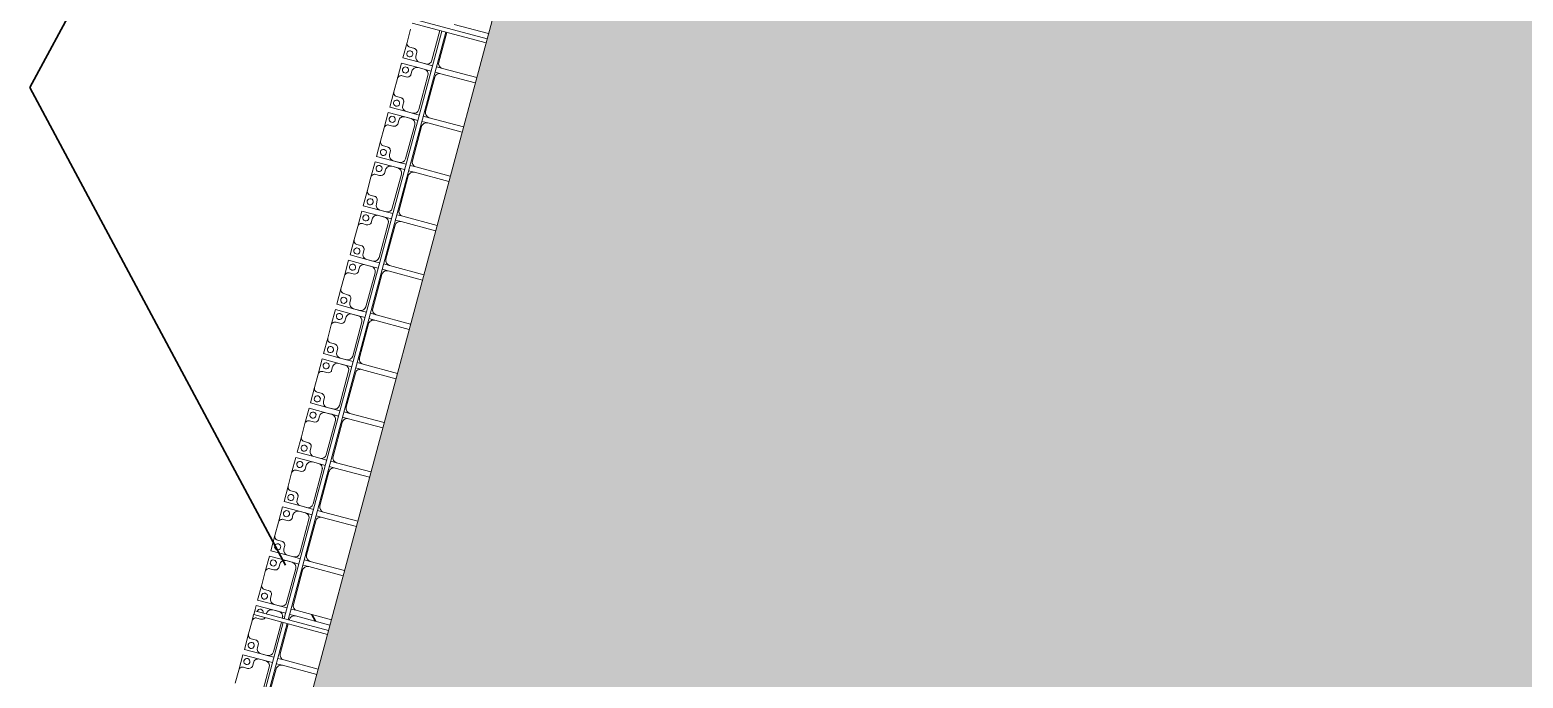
# Model space of a CAD drawing. Header units: millimetres. Extents: x -861324 to 439029, y -308065 to 694685.
# Drawn here: x -185851 to -171227, y 245688 to 252039 of the extents above; entities that cross this region are included whole.
import ezdxf

# ---------------------------------------------------------------- set-up
doc = ezdxf.new("R2010")
doc.units = ezdxf.units.MM
for name, color, linetype, lineweight in [('A-DETL-GENF', 92, 'Continuous', 9), ('A-DETL-THIN', 151, 'Continuous', 9), ('A-GENM', 13, 'Continuous', 9), ('C-TOPO-MAJR', 7, 'Continuous', 35), ('S-BEAM', 12, 'Continuous', 9)]:
    doc.layers.add(name, color=color, linetype=linetype, lineweight=lineweight)

# ---------------------------------------------------------------- blocks, each defined once
blk = doc.blocks.new('Dai phaodi lai - DẢI PHAO ĐI LẠI-17681-BỐ TRÍ BÈ PIN HỒ BẢN MÒNG')
at = {"layer": 'A-GENM', "color": 7}
for p, q in [((38277, 0), (38277, -348)), ((38723, -348), (38723, 0)), ((38777, 0), (38777, -348)), ((39223, -348), (39223, 0)), ((39277, 0), (39277, -348)), ((39723, -348), (39723, 0)), ((39777, 0), (39777, -348)), ((40223, -348), (40223, 0)), ((40277, 0), (40277, -348)), ((40723, -348), (40723, 0)), ((40777, 0), (40777, -348)), ((41223, -348), (41223, 0)), ((41277, 0), (41277, -348)), ((41723, -348), (41723, 0)), ((41777, 0), (41777, -348)), ((42223, -348), (42223, 0)), ((42277, 0), (42277, -348)), ((42723, -348), (42723, 0)), ((42777, 0), (42777, -348)), ((43223, -348), (43223, 0)), ((43277, 0), (43277, -348)), ((43723, -348), (43723, 0)), ((43777, 0), (43777, -348)), ((44223, -348), (44223, 0)), ((44277, 0), (44277, -348)), ((44723, -348), (44723, 0)), ((44777, 0), (44777, -348)), ((38371, -398), (38673, -398)), ((38827, -398), (39173, -398)), ((39327, -398), (39673, -398)), ((39827, -398), (40173, -398)), ((40327, -398), (40673, -398)), ((40827, -398), (41173, -398)), ((41327, -398), (41673, -398)), ((41827, -398), (42173, -398)), ((42327, -398), (42673, -398)), ((42827, -398), (43173, -398)), ((43327, -398), (43673, -398)), ((43827, -398), (44173, -398)), ((44371, -398), (44673, -398)), ((44827, -398), (45173, -398)), ((38673, -467), (38371, -467)), ((38723, -579), (38723, -517)), ((38777, -517), (38777, -579)), ((39173, -467), (38827, -467)), ((39223, -579), (39223, -517)), ((39277, -517), (39277, -579)), ((39673, -467), (39327, -467)), ((39723, -579), (39723, -517)), ((39777, -517), (39777, -579)), ((40173, -467), (39827, -467)), ((40223, -579), (40223, -517)), ((40277, -517), (40277, -579)), ((40673, -467), (40327, -467)), ((40723, -579), (40723, -517)), ((40777, -517), (40777, -579)), ((41173, -467), (40827, -467)), ((41223, -579), (41223, -517)), ((41277, -517), (41277, -579)), ((41673, -467), (41327, -467)), ((41723, -579), (41723, -517)), ((41777, -517), (41777, -579)), ((42173, -467), (41827, -467)), ((42223, -579), (42223, -517)), ((42277, -517), (42277, -579)), ((42673, -467), (42327, -467)), ((42723, -579), (42723, -517)), ((42777, -517), (42777, -579)), ((43173, -467), (42827, -467)), ((43223, -579), (43223, -517)), ((43277, -517), (43277, -579)), ((43673, -467), (43327, -467)), ((43723, -579), (43723, -517)), ((43777, -517), (43777, -579)), ((44173, -467), (43827, -467)), ((44223, -579), (44223, -517)), ((44277, -517), (44277, -579)), ((44673, -467), (44371, -467)), ((44723, -579), (44723, -517)), ((44777, -517), (44777, -579)), ((45173, -467), (44827, -467)), ((38605, -710), (38605, -671)), ((38636, -629), (38673, -629)), ((38827, -629), (38864, -629)), ((38895, -671), (38895, -710)), ((39105, -710), (39105, -671)), ((39136, -629), (39173, -629)), ((39327, -629), (39364, -629)), ((39395, -671), (39395, -710)), ((39605, -710), (39605, -671)), ((39636, -629), (39673, -629)), ((39827, -629), (39864, -629)), ((39895, -671), (39895, -710)), ((40105, -710), (40105, -671)), ((40136, -629), (40173, -629)), ((40327, -629), (40364, -629)), ((40395, -671), (40395, -710)), ((40605, -710), (40605, -671)), ((40636, -629), (40673, -629)), ((40827, -629), (40864, -629)), ((40895, -671), (40895, -710)), ((41105, -710), (41105, -671)), ((41136, -629), (41173, -629)), ((41327, -629), (41364, -629)), ((41395, -671), (41395, -710)), ((41605, -710), (41605, -671)), ((41636, -629), (41673, -629)), ((41827, -629), (41864, -629)), ((41895, -671), (41895, -710)), ((42105, -710), (42105, -671)), ((42136, -629), (42173, -629)), ((42327, -629), (42364, -629)), ((42395, -671), (42395, -710)), ((42605, -710), (42605, -671)), ((42636, -629), (42673, -629)), ((42827, -629), (42864, -629)), ((42895, -671), (42895, -710)), ((43105, -710), (43105, -671)), ((43136, -629), (43173, -629)), ((43327, -629), (43364, -629)), ((43395, -671), (43395, -710)), ((43605, -710), (43605, -671)), ((43636, -629), (43673, -629)), ((43827, -629), (43864, -629)), ((43895, -671), (43895, -710)), ((44105, -710), (44105, -671)), ((44136, -629), (44173, -629)), ((44395, -671), (44395, -710)), ((44605, -710), (44605, -671)), ((44636, -629), (44673, -629)), ((44827, -629), (44864, -629)), ((44895, -671), (44895, -710)), ((38433, -748), (38567, -748)), ((38933, -748), (39067, -748)), ((39433, -748), (39567, -748)), ((39933, -748), (40067, -748)), ((40433, -748), (40567, -748)), ((40933, -748), (41067, -748)), ((41433, -748), (41567, -748)), ((41933, -748), (42067, -748)), ((42433, -748), (42567, -748)), ((42933, -748), (43067, -748)), ((43433, -748), (43567, -748)), ((43933, -748), (44067, -748)), ((44433, -748), (44567, -748)), ((44933, -748), (45067, -748))]:
    blk.add_line(p, q, dxfattribs=at)
at = {"layer": 'A-GENM', "color": 9}
for p, q in [((38723, -348), (38723, -408)), ((38723, -348), (38723, -408)), ((38777, -408), (38777, -348)), ((38777, -408), (38777, -348)), ((39223, -348), (39223, -408)), ((39223, -348), (39223, -408)), ((39277, -408), (39277, -348)), ((39277, -408), (39277, -348)), ((39723, -348), (39723, -408)), ((39723, -348), (39723, -408)), ((39777, -408), (39777, -348)), ((39777, -408), (39777, -348)), ((40223, -348), (40223, -408)), ((40223, -348), (40223, -408)), ((40277, -408), (40277, -348)), ((40277, -408), (40277, -348)), ((40723, -348), (40723, -408)), ((40723, -348), (40723, -408)), ((40777, -408), (40777, -348)), ((40777, -408), (40777, -348)), ((41223, -348), (41223, -408)), ((41223, -348), (41223, -408)), ((41277, -408), (41277, -348)), ((41277, -408), (41277, -348)), ((41723, -348), (41723, -408)), ((41723, -348), (41723, -408)), ((41777, -408), (41777, -348)), ((41777, -408), (41777, -348)), ((42223, -348), (42223, -408)), ((42223, -348), (42223, -408)), ((42277, -408), (42277, -348)), ((42277, -408), (42277, -348)), ((42723, -348), (42723, -408)), ((42723, -348), (42723, -408)), ((42777, -408), (42777, -348)), ((42777, -408), (42777, -348)), ((43223, -348), (43223, -408)), ((43223, -348), (43223, -408)), ((43277, -408), (43277, -348)), ((43277, -408), (43277, -348)), ((43723, -348), (43723, -408)), ((43723, -348), (43723, -408)), ((43777, -408), (43777, -348)), ((43777, -408), (43777, -348)), ((44223, -348), (44223, -408)), ((44223, -348), (44223, -408)), ((44277, -408), (44277, -348)), ((44277, -408), (44277, -348)), ((44723, -348), (44723, -408)), ((44723, -348), (44723, -408)), ((44777, -408), (44777, -348)), ((44777, -408), (44777, -348)), ((38723, -448), (38723, -579)), ((38723, -448), (38723, -517)), ((38723, -579), (38723, -748)), ((38723, -748), (38723, -579)), ((38777, -579), (38777, -448)), ((38777, -517), (38777, -448)), ((38777, -748), (38777, -579)), ((38777, -579), (38777, -748)), ((39223, -448), (39223, -579)), ((39223, -448), (39223, -517)), ((39223, -579), (39223, -748)), ((39223, -748), (39223, -579)), ((39277, -579), (39277, -448)), ((39277, -517), (39277, -448)), ((39277, -748), (39277, -579)), ((39277, -579), (39277, -748)), ((39723, -448), (39723, -579)), ((39723, -448), (39723, -517)), ((39723, -579), (39723, -748)), ((39723, -748), (39723, -579)), ((39777, -579), (39777, -448)), ((39777, -517), (39777, -448)), ((39777, -748), (39777, -579)), ((39777, -579), (39777, -748)), ((40223, -448), (40223, -579)), ((40223, -448), (40223, -517)), ((40223, -579), (40223, -748)), ((40223, -748), (40223, -579)), ((40277, -579), (40277, -448)), ((40277, -517), (40277, -448)), ((40277, -748), (40277, -579)), ((40277, -579), (40277, -748)), ((40723, -448), (40723, -579)), ((40723, -448), (40723, -517)), ((40723, -579), (40723, -748)), ((40723, -748), (40723, -579)), ((40777, -579), (40777, -448)), ((40777, -517), (40777, -448)), ((40777, -748), (40777, -579)), ((40777, -579), (40777, -748)), ((41223, -448), (41223, -579)), ((41223, -448), (41223, -517)), ((41223, -579), (41223, -748)), ((41223, -748), (41223, -579)), ((41277, -579), (41277, -448)), ((41277, -517), (41277, -448)), ((41277, -748), (41277, -579)), ((41277, -579), (41277, -748)), ((41723, -448), (41723, -579)), ((41723, -448), (41723, -517)), ((41723, -579), (41723, -748)), ((41723, -748), (41723, -579)), ((41777, -579), (41777, -448)), ((41777, -517), (41777, -448)), ((41777, -748), (41777, -579)), ((41777, -579), (41777, -748)), ((42223, -448), (42223, -579)), ((42223, -448), (42223, -517)), ((42223, -579), (42223, -748)), ((42223, -748), (42223, -579)), ((42277, -579), (42277, -448)), ((42277, -517), (42277, -448)), ((42277, -748), (42277, -579)), ((42277, -579), (42277, -748)), ((42723, -448), (42723, -579)), ((42723, -448), (42723, -517)), ((42723, -579), (42723, -748)), ((42723, -748), (42723, -579)), ((42777, -579), (42777, -448)), ((42777, -517), (42777, -448)), ((42777, -748), (42777, -579)), ((42777, -579), (42777, -748)), ((43223, -448), (43223, -579)), ((43223, -448), (43223, -517)), ((43223, -579), (43223, -748)), ((43223, -748), (43223, -579)), ((43277, -579), (43277, -448)), ((43277, -517), (43277, -448)), ((43277, -748), (43277, -579)), ((43277, -579), (43277, -748)), ((43723, -457), (43723, -579)), ((43723, -457), (43723, -517)), ((43723, -579), (43723, -748)), ((43723, -748), (43723, -579)), ((43777, -579), (43777, -448)), ((43777, -517), (43777, -448)), ((43777, -748), (43777, -579)), ((43777, -579), (43777, -748)), ((44223, -448), (44223, -579)), ((44223, -448), (44223, -517)), ((44223, -579), (44223, -748)), ((44223, -748), (44223, -579)), ((44277, -579), (44277, -448)), ((44277, -517), (44277, -448)), ((44277, -748), (44277, -579)), ((44277, -579), (44277, -748)), ((44723, -448), (44723, -579)), ((44723, -448), (44723, -517)), ((44723, -579), (44723, -748)), ((44723, -748), (44723, -579)), ((44777, -579), (44777, -448)), ((44777, -517), (44777, -448)), ((44777, -748), (44777, -579)), ((44777, -579), (44777, -748)), ((38673, -629), (38636, -629)), ((38636, -629), (38673, -629)), ((38673, -629), (38636, -629)), ((38864, -629), (38827, -629)), ((38827, -629), (38864, -629)), ((38864, -629), (38827, -629)), ((38895, -710), (38895, -671)), ((38895, -671), (38895, -710)), ((38895, -710), (38895, -671)), ((39173, -629), (39136, -629)), ((39136, -629), (39173, -629)), ((39173, -629), (39136, -629)), ((39364, -629), (39327, -629)), ((39327, -629), (39364, -629)), ((39364, -629), (39327, -629)), ((39395, -710), (39395, -671)), ((39395, -671), (39395, -710)), ((39395, -710), (39395, -671)), ((39673, -629), (39636, -629)), ((39636, -629), (39673, -629)), ((39673, -629), (39636, -629)), ((39864, -629), (39827, -629)), ((39827, -629), (39864, -629)), ((39864, -629), (39827, -629)), ((39895, -710), (39895, -671)), ((39895, -671), (39895, -710)), ((39895, -710), (39895, -671)), ((40173, -629), (40136, -629)), ((40136, -629), (40173, -629)), ((40173, -629), (40136, -629)), ((40364, -629), (40327, -629)), ((40327, -629), (40364, -629)), ((40364, -629), (40327, -629)), ((40395, -710), (40395, -671)), ((40395, -671), (40395, -710)), ((40395, -710), (40395, -671)), ((40673, -629), (40636, -629)), ((40636, -629), (40673, -629)), ((40673, -629), (40636, -629)), ((40864, -629), (40827, -629)), ((40827, -629), (40864, -629)), ((40864, -629), (40827, -629)), ((40895, -710), (40895, -671)), ((40895, -671), (40895, -710)), ((40895, -710), (40895, -671)), ((41173, -629), (41136, -629)), ((41136, -629), (41173, -629)), ((41173, -629), (41136, -629)), ((41364, -629), (41327, -629)), ((41327, -629), (41364, -629)), ((41364, -629), (41327, -629)), ((41395, -710), (41395, -671)), ((41395, -671), (41395, -710)), ((41395, -710), (41395, -671)), ((41673, -629), (41636, -629)), ((41636, -629), (41673, -629)), ((41673, -629), (41636, -629)), ((41864, -629), (41827, -629)), ((41827, -629), (41864, -629)), ((41864, -629), (41827, -629)), ((41895, -710), (41895, -671)), ((41895, -671), (41895, -710)), ((41895, -710), (41895, -671)), ((42173, -629), (42136, -629)), ((42136, -629), (42173, -629)), ((42173, -629), (42136, -629)), ((42364, -629), (42327, -629)), ((42327, -629), (42364, -629)), ((42364, -629), (42327, -629)), ((42395, -710), (42395, -671)), ((42395, -671), (42395, -710)), ((42395, -710), (42395, -671)), ((42673, -629), (42636, -629)), ((42636, -629), (42673, -629)), ((42673, -629), (42636, -629)), ((42864, -629), (42827, -629)), ((42827, -629), (42864, -629)), ((42864, -629), (42827, -629)), ((42895, -710), (42895, -671)), ((42895, -671), (42895, -710)), ((42895, -710), (42895, -671)), ((43173, -629), (43136, -629)), ((43136, -629), (43173, -629)), ((43173, -629), (43136, -629)), ((43364, -629), (43327, -629)), ((43327, -629), (43364, -629)), ((43364, -629), (43327, -629)), ((43395, -710), (43395, -671)), ((43395, -671), (43395, -710)), ((43395, -710), (43395, -671)), ((43673, -629), (43636, -629)), ((43636, -629), (43673, -629)), ((43673, -629), (43636, -629)), ((43864, -629), (43827, -629)), ((43827, -629), (43864, -629)), ((43864, -629), (43827, -629)), ((43895, -710), (43895, -671)), ((43895, -671), (43895, -710)), ((43895, -710), (43895, -671)), ((44173, -629), (44136, -629)), ((44136, -629), (44173, -629)), ((44173, -629), (44136, -629)), ((44395, -710), (44395, -671)), ((44395, -671), (44395, -710)), ((44395, -710), (44395, -671)), ((44673, -629), (44636, -629)), ((44636, -629), (44673, -629)), ((44673, -629), (44636, -629)), ((44864, -629), (44827, -629)), ((44827, -629), (44864, -629)), ((44864, -629), (44827, -629)), ((44895, -710), (44895, -671)), ((44895, -671), (44895, -710)), ((44895, -710), (44895, -671)), ((38723, -748), (38567, -748)), ((38567, -748), (38723, -748)), ((38933, -748), (38777, -748)), ((38777, -748), (38933, -748)), ((39223, -748), (39067, -748)), ((39067, -748), (39223, -748)), ((39433, -748), (39277, -748)), ((39277, -748), (39433, -748)), ((39723, -748), (39567, -748)), ((39567, -748), (39723, -748)), ((39933, -748), (39777, -748)), ((39777, -748), (39933, -748)), ((40223, -748), (40067, -748)), ((40067, -748), (40223, -748)), ((40433, -748), (40277, -748)), ((40277, -748), (40433, -748)), ((40723, -748), (40567, -748)), ((40567, -748), (40723, -748)), ((40933, -748), (40777, -748)), ((40777, -748), (40933, -748)), ((41223, -748), (41067, -748)), ((41067, -748), (41223, -748)), ((41433, -748), (41277, -748)), ((41277, -748), (41433, -748)), ((41723, -748), (41567, -748)), ((41567, -748), (41723, -748)), ((41933, -748), (41777, -748)), ((41777, -748), (41933, -748)), ((42223, -748), (42067, -748)), ((42067, -748), (42223, -748)), ((42433, -748), (42277, -748)), ((42277, -748), (42433, -748)), ((42723, -748), (42567, -748)), ((42567, -748), (42723, -748)), ((42933, -748), (42777, -748)), ((42777, -748), (42933, -748)), ((43223, -748), (43067, -748)), ((43067, -748), (43223, -748)), ((43433, -748), (43277, -748)), ((43277, -748), (43433, -748)), ((43723, -748), (43567, -748)), ((43567, -748), (43723, -748)), ((43933, -748), (43777, -748)), ((43777, -748), (43933, -748)), ((44223, -748), (44067, -748)), ((44067, -748), (44223, -748)), ((44331, -748), (44277, -748)), ((44277, -748), (44331, -748)), ((44433, -748), (44371, -748)), ((44371, -748), (44433, -748)), ((44723, -748), (44567, -748)), ((44567, -748), (44723, -748)), ((44933, -748), (44777, -748)), ((44777, -748), (44933, -748))]:
    blk.add_line(p, q, dxfattribs=at)
at = {"layer": 'A-GENM', "color": 7}
for centre, radius, start, end in [((38673, -348), 50, 270, 360), ((38827, -348), 50, 180, 270), ((39173, -348), 50, 270, 360), ((39327, -348), 50, 180, 270), ((39673, -348), 50, 270, 360), ((39827, -348), 50, 180, 270), ((40173, -348), 50, 270, 360), ((40327, -348), 50, 180, 270), ((40673, -348), 50, 270, 360), ((40827, -348), 50, 180, 270), ((41173, -348), 50, 270, 360), ((41327, -348), 50, 180, 270), ((41673, -348), 50, 270, 360), ((41827, -348), 50, 180, 270), ((42173, -348), 50, 270, 360), ((42327, -348), 50, 180, 270), ((42673, -348), 50, 270, 360), ((42827, -348), 50, 180, 270), ((43173, -348), 50, 270, 360), ((43327, -348), 50, 180, 270), ((43673, -348), 50, 270, 360), ((43827, -348), 50, 180, 270), ((44173, -348), 50, 270, 360), ((44327, -348), 50, 180, 270), ((44673, -348), 50, 270, 360), ((44827, -348), 50, 180, 270), ((38673, -517), 50, 360, 90), ((38673, -579), 50, 270, 360), ((38827, -517), 50, 90, 180), ((38827, -579), 50, 180, 270), ((39173, -517), 50, 360, 90), ((39173, -579), 50, 270, 360), ((39327, -517), 50, 90, 180), ((39327, -579), 50, 180, 270), ((39673, -517), 50, 360, 90), ((39673, -579), 50, 270, 360), ((39827, -517), 50, 90, 180), ((39827, -579), 50, 180, 270), ((40173, -517), 50, 360, 90), ((40173, -579), 50, 270, 360), ((40327, -517), 50, 90, 180), ((40327, -579), 50, 180, 270), ((40673, -517), 50, 360, 90), ((40673, -579), 50, 270, 360), ((40827, -517), 50, 90, 180), ((40827, -579), 50, 180, 270), ((41173, -517), 50, 360, 90), ((41173, -579), 50, 270, 360), ((41327, -517), 50, 90, 180), ((41327, -579), 50, 180, 270), ((41673, -517), 50, 360, 90), ((41673, -579), 50, 270, 360), ((41827, -517), 50, 90, 180), ((41827, -579), 50, 180, 270), ((42173, -517), 50, 360, 90), ((42173, -579), 50, 270, 360), ((42327, -517), 50, 90, 180), ((42327, -579), 50, 180, 270), ((42673, -517), 50, 360, 90), ((42673, -579), 50, 270, 360), ((42827, -517), 50, 90, 180), ((42827, -579), 50, 180, 270), ((43173, -517), 50, 360, 90), ((43173, -579), 50, 270, 360), ((43327, -517), 50, 90, 180), ((43327, -579), 50, 180, 270), ((43673, -517), 50, 360, 90), ((43673, -579), 50, 270, 360), ((43827, -517), 50, 90, 180), ((43827, -579), 50, 180, 270), ((44173, -517), 50, 360, 90), ((44173, -579), 50, 270, 360), ((44327, -517), 50, 90, 180), ((44327, -579), 50, 180, 270), ((44673, -517), 50, 360, 90), ((44673, -579), 50, 270, 360), ((44827, -517), 50, 90, 180), ((44827, -579), 50, 180, 270), ((38567, -710), 38, 270, 360), ((38645, -668), 40, 103.1885, 183.5081), ((38855, -668), 40, 356.4919, 76.8115), ((38933, -710), 38, 180, 270), ((39067, -710), 38, 270, 360), ((39145, -668), 40, 103.1885, 183.5081), ((39355, -668), 40, 356.4919, 76.8115), ((39433, -710), 38, 180, 270), ((39567, -710), 38, 270, 360), ((39645, -668), 40, 103.1885, 183.5081), ((39855, -668), 40, 356.4919, 76.8115), ((39933, -710), 38, 180, 270), ((40067, -710), 38, 270, 360), ((40145, -668), 40, 103.1885, 183.5081), ((40355, -668), 40, 356.4919, 76.8115), ((40433, -710), 38, 180, 270), ((40567, -710), 38, 270, 360), ((40645, -668), 40, 103.1885, 183.5081), ((40855, -668), 40, 356.4919, 76.8115), ((40933, -710), 38, 180, 270), ((41067, -710), 38, 270, 360), ((41145, -668), 40, 103.1885, 183.5081), ((41355, -668), 40, 356.4919, 76.8115), ((41433, -710), 38, 180, 270), ((41567, -710), 38, 270, 360), ((41645, -668), 40, 103.1885, 183.5081), ((41855, -668), 40, 356.4919, 76.8115), ((41933, -710), 38, 180, 270), ((42067, -710), 38, 270, 360), ((42145, -668), 40, 103.1885, 183.5081), ((42355, -668), 40, 356.4919, 76.8115), ((42433, -710), 38, 180, 270), ((42567, -710), 38, 270, 360), ((42645, -668), 40, 103.1885, 183.5081), ((42855, -668), 40, 356.4919, 76.8115), ((42933, -710), 38, 180, 270), ((43067, -710), 38, 270, 360), ((43145, -668), 40, 103.1885, 183.5081), ((43355, -668), 40, 356.4919, 76.8115), ((43433, -710), 38, 180, 270), ((43567, -710), 38, 270, 360), ((43645, -668), 40, 103.1885, 183.5081), ((43855, -668), 40, 356.4919, 76.8115), ((43933, -710), 38, 180, 270), ((44067, -710), 38, 270, 360), ((44145, -668), 40, 103.1885, 183.5081), ((44355, -668), 40, 356.4919, 63.4249), ((44433, -710), 38, 180, 270), ((44567, -710), 38, 270, 360), ((44645, -668), 40, 103.1885, 183.5081), ((44855, -668), 40, 356.4919, 76.8115), ((44933, -710), 38, 180, 270)]:
    blk.add_arc(centre, radius, start, end, dxfattribs=at)
at = {"layer": 'A-GENM', "color": 9}
for centre, radius, start, end in [((38673, -348), 50, 270, 300), ((38827, -348), 50, 180, 210), ((39173, -348), 50, 270, 300), ((39327, -348), 50, 180, 210), ((39673, -348), 50, 270, 300), ((39827, -348), 50, 180, 210), ((40173, -348), 50, 270, 300), ((40327, -348), 50, 180, 210), ((40673, -348), 50, 270, 300), ((40827, -348), 50, 180, 210), ((41173, -348), 50, 270, 300), ((41327, -348), 50, 180, 210), ((41673, -348), 50, 270, 300), ((41827, -348), 50, 180, 210), ((42173, -348), 50, 270, 300), ((42327, -348), 50, 180, 210), ((42673, -348), 50, 270, 300), ((42827, -348), 50, 180, 210), ((43173, -348), 50, 270, 300), ((43327, -348), 50, 180, 210), ((43673, -348), 50, 270, 300), ((43827, -348), 50, 180, 210), ((44173, -348), 50, 270, 300), ((44327, -348), 50, 180, 210), ((44673, -348), 50, 270, 300), ((44827, -348), 50, 180, 210), ((38673, -579), 50, 270, 360), ((38673, -579), 50, 270, 360), ((38673, -579), 50, 270, 360), ((38673, -517), 50, 360, 30), ((38827, -579), 50, 180, 270), ((38827, -579), 50, 180, 270), ((38827, -579), 50, 180, 270), ((38827, -517), 50, 90, 120), ((39173, -579), 50, 270, 360), ((39173, -579), 50, 270, 360), ((39173, -579), 50, 270, 360), ((39173, -517), 50, 360, 30), ((39327, -579), 50, 180, 270), ((39327, -579), 50, 180, 270), ((39327, -579), 50, 180, 270), ((39327, -517), 50, 90, 120), ((39673, -579), 50, 270, 360), ((39673, -579), 50, 270, 360), ((39673, -579), 50, 270, 360), ((39673, -517), 50, 360, 30), ((39827, -579), 50, 180, 270), ((39827, -579), 50, 180, 270), ((39827, -579), 50, 180, 270), ((39827, -517), 50, 90, 120), ((40173, -579), 50, 270, 360), ((40173, -579), 50, 270, 360), ((40173, -579), 50, 270, 360), ((40173, -517), 50, 360, 30), ((40327, -579), 50, 180, 270), ((40327, -579), 50, 180, 270), ((40327, -579), 50, 180, 270), ((40327, -517), 50, 90, 120), ((40673, -579), 50, 270, 360), ((40673, -579), 50, 270, 360), ((40673, -579), 50, 270, 360), ((40673, -517), 50, 360, 30), ((40827, -579), 50, 180, 270), ((40827, -579), 50, 180, 270), ((40827, -579), 50, 180, 270), ((40827, -517), 50, 90, 120), ((41173, -579), 50, 270, 360), ((41173, -579), 50, 270, 360), ((41173, -579), 50, 270, 360), ((41173, -517), 50, 360, 30), ((41327, -579), 50, 180, 270), ((41327, -579), 50, 180, 270), ((41327, -579), 50, 180, 270), ((41327, -517), 50, 90, 120), ((41673, -579), 50, 270, 360), ((41673, -579), 50, 270, 360), ((41673, -579), 50, 270, 360), ((41673, -517), 50, 360, 30), ((41827, -579), 50, 180, 270), ((41827, -579), 50, 180, 270), ((41827, -579), 50, 180, 270), ((41827, -517), 50, 90, 120), ((42173, -579), 50, 270, 360), ((42173, -579), 50, 270, 360), ((42173, -579), 50, 270, 360), ((42173, -517), 50, 360, 30), ((42327, -579), 50, 180, 270), ((42327, -579), 50, 180, 270), ((42327, -579), 50, 180, 270), ((42327, -517), 50, 90, 120), ((42673, -579), 50, 270, 360), ((42673, -579), 50, 270, 360), ((42673, -579), 50, 270, 360), ((42673, -517), 50, 360, 30), ((42827, -579), 50, 180, 270), ((42827, -579), 50, 180, 270), ((42827, -579), 50, 180, 270), ((42827, -517), 50, 90, 120), ((43173, -579), 50, 270, 360), ((43173, -579), 50, 270, 360), ((43173, -579), 50, 270, 360), ((43173, -517), 50, 360, 30), ((43327, -579), 50, 180, 270), ((43327, -579), 50, 180, 270), ((43327, -579), 50, 180, 270), ((43327, -517), 50, 90, 120), ((43673, -579), 50, 270, 360), ((43673, -579), 50, 270, 360), ((43673, -579), 50, 270, 360), ((43673, -517), 50, 360, 30), ((43827, -579), 50, 180, 270), ((43827, -579), 50, 180, 270), ((43827, -579), 50, 180, 270), ((43827, -517), 50, 90, 120), ((44173, -579), 50, 270, 360), ((44173, -579), 50, 270, 360), ((44173, -579), 50, 270, 360), ((44173, -517), 50, 360, 30), ((44327, -579), 50, 180, 270), ((44327, -579), 50, 180, 270), ((44327, -579), 50, 180, 270), ((44327, -517), 50, 90, 120), ((44673, -579), 50, 270, 360), ((44673, -579), 50, 270, 360), ((44673, -579), 50, 270, 360), ((44673, -517), 50, 360, 30), ((44827, -579), 50, 180, 270), ((44827, -579), 50, 180, 270), ((44827, -579), 50, 180, 270), ((44827, -517), 50, 90, 120), ((38567, -710), 38, 315, 345), ((38567, -710), 38, 315, 345), ((38567, -710), 38, 315, 345), ((38645, -668), 40, 129.9617, 183.5081), ((38645, -668), 40, 129.9617, 183.5081), ((38645, -668), 40, 129.9617, 183.5081), ((38645, -668), 40, 103.1885, 116.5751), ((38645, -668), 40, 103.1885, 116.5751), ((38645, -668), 40, 103.1885, 116.5751), ((38668, -693), 30, 90, 270), ((38668, -693), 30, 90, 270), ((38668, -693), 30, 270, 90), ((38668, -693), 30, 270, 90), ((38832, -693), 30, 90, 270), ((38832, -693), 30, 90, 270), ((38832, -693), 30, 270, 90), ((38832, -693), 30, 270, 90), ((38855, -668), 40, 63.4249, 76.8115), ((38855, -668), 40, 63.4249, 76.8115), ((38855, -668), 40, 63.4249, 76.8115), ((38855, -668), 40, 356.4919, 36.6517), ((38855, -668), 40, 356.4919, 36.6517), ((38855, -668), 40, 356.4919, 36.6517), ((38933, -710), 38, 180, 240), ((38933, -710), 38, 180, 240), ((38933, -710), 38, 180, 240), ((39067, -710), 38, 315, 345), ((39067, -710), 38, 315, 345), ((39067, -710), 38, 315, 345), ((39145, -668), 40, 129.9617, 183.5081), ((39145, -668), 40, 129.9617, 183.5081), ((39145, -668), 40, 129.9617, 183.5081), ((39145, -668), 40, 103.1885, 116.5751), ((39145, -668), 40, 103.1885, 116.5751), ((39145, -668), 40, 103.1885, 116.5751), ((39168, -693), 30, 90, 270), ((39168, -693), 30, 90, 270), ((39168, -693), 30, 270, 90), ((39168, -693), 30, 270, 90), ((39332, -693), 30, 90, 270), ((39332, -693), 30, 90, 270), ((39332, -693), 30, 270, 90), ((39332, -693), 30, 270, 90), ((39355, -668), 40, 63.4249, 76.8115), ((39355, -668), 40, 63.4249, 76.8115), ((39355, -668), 40, 63.4249, 76.8115), ((39355, -668), 40, 356.4919, 36.6517), ((39355, -668), 40, 356.4919, 36.6517), ((39355, -668), 40, 356.4919, 36.6517), ((39433, -710), 38, 180, 240), ((39433, -710), 38, 180, 240), ((39433, -710), 38, 180, 240), ((39567, -710), 38, 315, 345), ((39567, -710), 38, 315, 345), ((39567, -710), 38, 315, 345), ((39645, -668), 40, 129.9617, 183.5081), ((39645, -668), 40, 129.9617, 183.5081), ((39645, -668), 40, 129.9617, 183.5081), ((39645, -668), 40, 103.1885, 116.5751), ((39645, -668), 40, 103.1885, 116.5751), ((39645, -668), 40, 103.1885, 116.5751), ((39668, -693), 30, 90, 270), ((39668, -693), 30, 90, 270), ((39668, -693), 30, 270, 90), ((39668, -693), 30, 270, 90), ((39832, -693), 30, 90, 270), ((39832, -693), 30, 90, 270), ((39832, -693), 30, 270, 90), ((39832, -693), 30, 270, 90), ((39855, -668), 40, 63.4249, 76.8115), ((39855, -668), 40, 63.4249, 76.8115), ((39855, -668), 40, 63.4249, 76.8115), ((39855, -668), 40, 356.4919, 36.6517), ((39855, -668), 40, 356.4919, 36.6517), ((39855, -668), 40, 356.4919, 36.6517), ((39933, -710), 38, 180, 240), ((39933, -710), 38, 180, 240), ((39933, -710), 38, 180, 240), ((40067, -710), 38, 315, 345), ((40067, -710), 38, 315, 345), ((40067, -710), 38, 315, 345), ((40145, -668), 40, 129.9617, 183.5081), ((40145, -668), 40, 129.9617, 183.5081), ((40145, -668), 40, 129.9617, 183.5081), ((40145, -668), 40, 103.1885, 116.5751), ((40145, -668), 40, 103.1885, 116.5751), ((40145, -668), 40, 103.1885, 116.5751), ((40168, -693), 30, 90, 270), ((40168, -693), 30, 90, 270), ((40168, -693), 30, 270, 90), ((40168, -693), 30, 270, 90), ((40332, -693), 30, 90, 270), ((40332, -693), 30, 90, 270), ((40332, -693), 30, 270, 90), ((40332, -693), 30, 270, 90), ((40355, -668), 40, 63.4249, 76.8115), ((40355, -668), 40, 63.4249, 76.8115), ((40355, -668), 40, 63.4249, 76.8115), ((40355, -668), 40, 356.4919, 36.6517), ((40355, -668), 40, 356.4919, 36.6517), ((40355, -668), 40, 356.4919, 36.6517), ((40433, -710), 38, 180, 240), ((40433, -710), 38, 180, 240), ((40433, -710), 38, 180, 240), ((40567, -710), 38, 315, 345), ((40567, -710), 38, 315, 345), ((40567, -710), 38, 315, 345), ((40645, -668), 40, 129.9617, 183.5081), ((40645, -668), 40, 129.9617, 183.5081), ((40645, -668), 40, 129.9617, 183.5081), ((40645, -668), 40, 103.1885, 116.5751), ((40645, -668), 40, 103.1885, 116.5751), ((40645, -668), 40, 103.1885, 116.5751), ((40668, -693), 30, 90, 270), ((40668, -693), 30, 90, 270), ((40668, -693), 30, 270, 90), ((40668, -693), 30, 270, 90), ((40832, -693), 30, 90, 270), ((40832, -693), 30, 90, 270), ((40832, -693), 30, 270, 90), ((40832, -693), 30, 270, 90), ((40855, -668), 40, 63.4249, 76.8115), ((40855, -668), 40, 63.4249, 76.8115), ((40855, -668), 40, 63.4249, 76.8115), ((40855, -668), 40, 356.4919, 36.6517), ((40855, -668), 40, 356.4919, 36.6517), ((40855, -668), 40, 356.4919, 36.6517), ((40933, -710), 38, 180, 240), ((40933, -710), 38, 180, 240), ((40933, -710), 38, 180, 240), ((41067, -710), 38, 315, 345), ((41067, -710), 38, 315, 345), ((41067, -710), 38, 315, 345), ((41145, -668), 40, 129.9617, 183.5081), ((41145, -668), 40, 129.9617, 183.5081), ((41145, -668), 40, 129.9617, 183.5081), ((41145, -668), 40, 103.1885, 116.5751), ((41145, -668), 40, 103.1885, 116.5751), ((41145, -668), 40, 103.1885, 116.5751), ((41168, -693), 30, 90, 270), ((41168, -693), 30, 90, 270), ((41168, -693), 30, 270, 90), ((41168, -693), 30, 270, 90), ((41332, -693), 30, 90, 270), ((41332, -693), 30, 90, 270), ((41332, -693), 30, 270, 90), ((41332, -693), 30, 270, 90), ((41355, -668), 40, 63.4249, 76.8115), ((41355, -668), 40, 63.4249, 76.8115), ((41355, -668), 40, 63.4249, 76.8115), ((41355, -668), 40, 356.4919, 36.6517), ((41355, -668), 40, 356.4919, 36.6517), ((41355, -668), 40, 356.4919, 36.6517), ((41433, -710), 38, 180, 240), ((41433, -710), 38, 180, 240), ((41433, -710), 38, 180, 240), ((41567, -710), 38, 315, 345), ((41567, -710), 38, 315, 345), ((41567, -710), 38, 315, 345), ((41645, -668), 40, 129.9617, 183.5081), ((41645, -668), 40, 129.9617, 183.5081), ((41645, -668), 40, 129.9617, 183.5081), ((41645, -668), 40, 103.1885, 116.5751), ((41645, -668), 40, 103.1885, 116.5751), ((41645, -668), 40, 103.1885, 116.5751), ((41668, -693), 30, 90, 270), ((41668, -693), 30, 90, 270), ((41668, -693), 30, 270, 90), ((41668, -693), 30, 270, 90), ((41832, -693), 30, 90, 270), ((41832, -693), 30, 90, 270), ((41832, -693), 30, 270, 90), ((41832, -693), 30, 270, 90), ((41855, -668), 40, 63.4249, 76.8115), ((41855, -668), 40, 63.4249, 76.8115), ((41855, -668), 40, 63.4249, 76.8115), ((41855, -668), 40, 356.4919, 36.6517), ((41855, -668), 40, 356.4919, 36.6517), ((41855, -668), 40, 356.4919, 36.6517), ((41933, -710), 38, 180, 240), ((41933, -710), 38, 180, 240), ((41933, -710), 38, 180, 240), ((42067, -710), 38, 315, 345), ((42067, -710), 38, 315, 345), ((42067, -710), 38, 315, 345), ((42145, -668), 40, 129.9617, 183.5081), ((42145, -668), 40, 129.9617, 183.5081), ((42145, -668), 40, 129.9617, 183.5081), ((42145, -668), 40, 103.1885, 116.5751), ((42145, -668), 40, 103.1885, 116.5751), ((42145, -668), 40, 103.1885, 116.5751), ((42168, -693), 30, 90, 270), ((42168, -693), 30, 90, 270), ((42168, -693), 30, 270, 90), ((42168, -693), 30, 270, 90), ((42332, -693), 30, 90, 270), ((42332, -693), 30, 90, 270), ((42332, -693), 30, 270, 90), ((42332, -693), 30, 270, 90), ((42355, -668), 40, 63.4249, 76.8115), ((42355, -668), 40, 63.4249, 76.8115), ((42355, -668), 40, 63.4249, 76.8115), ((42355, -668), 40, 356.4919, 36.6517), ((42355, -668), 40, 356.4919, 36.6517), ((42355, -668), 40, 356.4919, 36.6517), ((42433, -710), 38, 180, 240), ((42433, -710), 38, 180, 240), ((42433, -710), 38, 180, 240), ((42567, -710), 38, 315, 345), ((42567, -710), 38, 315, 345), ((42567, -710), 38, 315, 345), ((42645, -668), 40, 129.9617, 183.5081), ((42645, -668), 40, 129.9617, 183.5081), ((42645, -668), 40, 129.9617, 183.5081), ((42645, -668), 40, 103.1885, 116.5751), ((42645, -668), 40, 103.1885, 116.5751), ((42645, -668), 40, 103.1885, 116.5751), ((42668, -693), 30, 90, 270), ((42668, -693), 30, 90, 270), ((42668, -693), 30, 270, 90), ((42668, -693), 30, 270, 90), ((42832, -693), 30, 90, 270), ((42832, -693), 30, 90, 270), ((42832, -693), 30, 270, 90), ((42832, -693), 30, 270, 90), ((42855, -668), 40, 63.4249, 76.8115), ((42855, -668), 40, 63.4249, 76.8115), ((42855, -668), 40, 63.4249, 76.8115), ((42855, -668), 40, 356.4919, 36.6517), ((42855, -668), 40, 356.4919, 36.6517), ((42855, -668), 40, 356.4919, 36.6517), ((42933, -710), 38, 180, 240), ((42933, -710), 38, 180, 240), ((42933, -710), 38, 180, 240), ((43067, -710), 38, 315, 345), ((43067, -710), 38, 315, 345), ((43067, -710), 38, 315, 345), ((43145, -668), 40, 129.9617, 183.5081), ((43145, -668), 40, 129.9617, 183.5081), ((43145, -668), 40, 129.9617, 183.5081), ((43145, -668), 40, 103.1885, 116.5751), ((43145, -668), 40, 103.1885, 116.5751), ((43145, -668), 40, 103.1885, 116.5751), ((43168, -693), 30, 90, 270), ((43168, -693), 30, 90, 270), ((43168, -693), 30, 270, 90), ((43168, -693), 30, 270, 90), ((43332, -693), 30, 90, 270), ((43332, -693), 30, 90, 270), ((43332, -693), 30, 270, 90), ((43332, -693), 30, 270, 90), ((43355, -668), 40, 63.4249, 76.8115), ((43355, -668), 40, 63.4249, 76.8115), ((43355, -668), 40, 63.4249, 76.8115), ((43355, -668), 40, 356.4919, 36.6517), ((43355, -668), 40, 356.4919, 36.6517), ((43355, -668), 40, 356.4919, 36.6517), ((43433, -710), 38, 180, 240), ((43433, -710), 38, 180, 240), ((43433, -710), 38, 180, 240), ((43567, -710), 38, 315, 345), ((43567, -710), 38, 315, 345), ((43567, -710), 38, 315, 345), ((43645, -668), 40, 129.9617, 183.5081), ((43645, -668), 40, 129.9617, 183.5081), ((43645, -668), 40, 129.9617, 183.5081), ((43645, -668), 40, 103.1885, 116.5751), ((43645, -668), 40, 103.1885, 116.5751), ((43645, -668), 40, 103.1885, 116.5751), ((43668, -693), 30, 90, 270), ((43668, -693), 30, 90, 270), ((43668, -693), 30, 270, 90), ((43668, -693), 30, 270, 90), ((43832, -693), 30, 90, 270), ((43832, -693), 30, 90, 270), ((43832, -693), 30, 270, 90), ((43832, -693), 30, 270, 90), ((43855, -668), 40, 63.4249, 76.8115), ((43855, -668), 40, 63.4249, 76.8115), ((43855, -668), 40, 63.4249, 76.8115), ((43855, -668), 40, 356.4919, 36.6517), ((43855, -668), 40, 356.4919, 36.6517), ((43855, -668), 40, 356.4919, 36.6517), ((43933, -710), 38, 180, 240), ((43933, -710), 38, 180, 240), ((43933, -710), 38, 180, 240), ((44067, -710), 38, 315, 345), ((44067, -710), 38, 315, 345), ((44067, -710), 38, 315, 345), ((44145, -668), 40, 129.9617, 183.5081), ((44145, -668), 40, 129.9617, 183.5081), ((44145, -668), 40, 129.9617, 183.5081), ((44145, -668), 40, 103.1885, 116.5751), ((44145, -668), 40, 103.1885, 116.5751), ((44145, -668), 40, 103.1885, 116.5751), ((44168, -693), 30, 90, 270), ((44168, -693), 30, 90, 270), ((44168, -693), 30, 270, 90), ((44168, -693), 30, 270, 90), ((44332, -693), 30, 90, 270), ((44332, -693), 30, 90, 270), ((44355, -668), 40, 356.4919, 36.6517), ((44355, -668), 40, 356.4919, 36.6517), ((44355, -668), 40, 356.4919, 36.6517), ((44433, -710), 38, 180, 240), ((44433, -710), 38, 180, 240), ((44433, -710), 38, 180, 240), ((44567, -710), 38, 315, 345), ((44567, -710), 38, 315, 345), ((44567, -710), 38, 315, 345), ((44645, -668), 40, 129.9617, 183.5081), ((44645, -668), 40, 129.9617, 183.5081), ((44645, -668), 40, 129.9617, 183.5081), ((44645, -668), 40, 103.1885, 116.5751), ((44645, -668), 40, 103.1885, 116.5751), ((44645, -668), 40, 103.1885, 116.5751), ((44668, -693), 30, 90, 270), ((44668, -693), 30, 90, 270), ((44668, -693), 30, 270, 90), ((44668, -693), 30, 270, 90), ((44832, -693), 30, 90, 270), ((44832, -693), 30, 90, 270), ((44832, -693), 30, 270, 90), ((44832, -693), 30, 270, 90), ((44855, -668), 40, 63.4249, 76.8115), ((44855, -668), 40, 63.4249, 76.8115), ((44855, -668), 40, 63.4249, 76.8115), ((44855, -668), 40, 356.4919, 36.6517), ((44855, -668), 40, 356.4919, 36.6517), ((44855, -668), 40, 356.4919, 36.6517), ((44933, -710), 38, 180, 240), ((44933, -710), 38, 180, 240), ((44933, -710), 38, 180, 240), ((38567, -710), 38, 270, 300), ((38567, -710), 38, 270, 300), ((38567, -710), 38, 270, 300), ((39067, -710), 38, 270, 300), ((39067, -710), 38, 270, 300), ((39067, -710), 38, 270, 300), ((39567, -710), 38, 270, 300), ((39567, -710), 38, 270, 300), ((39567, -710), 38, 270, 300), ((40067, -710), 38, 270, 300), ((40067, -710), 38, 270, 300), ((40067, -710), 38, 270, 300), ((40567, -710), 38, 270, 300), ((40567, -710), 38, 270, 300), ((40567, -710), 38, 270, 300), ((41067, -710), 38, 270, 300), ((41067, -710), 38, 270, 300), ((41067, -710), 38, 270, 300), ((41567, -710), 38, 270, 300), ((41567, -710), 38, 270, 300), ((41567, -710), 38, 270, 300), ((42067, -710), 38, 270, 300), ((42067, -710), 38, 270, 300), ((42067, -710), 38, 270, 300), ((42567, -710), 38, 270, 300), ((42567, -710), 38, 270, 300), ((42567, -710), 38, 270, 300), ((43067, -710), 38, 270, 300), ((43067, -710), 38, 270, 300), ((43067, -710), 38, 270, 300), ((43567, -710), 38, 270, 300), ((43567, -710), 38, 270, 300), ((43567, -710), 38, 270, 300), ((44067, -710), 38, 270, 300), ((44067, -710), 38, 270, 300), ((44067, -710), 38, 270, 300), ((44567, -710), 38, 270, 300), ((44567, -710), 38, 270, 300), ((44567, -710), 38, 270, 300)]:
    blk.add_arc(centre, radius, start, end, dxfattribs=at)
blk = doc.blocks.new('Dầm C52 - Dầm C52-24591-BỐ TRÍ BÈ PIN HỒ BẢN MÒNG')
at = {"layer": 'S-BEAM', "color": 7}
for p, q in [((-23231, 20), (-17271, 20)), ((-17231, 20), (-11271, 20)), ((-17271, -20), (-23231, -20)), ((-11271, -20), (-17231, -20))]:
    blk.add_line(p, q, dxfattribs=at)
blk = doc.blocks.new('Dầm C52 - Hộp 40x60-16517-BỐ TRÍ BÈ PIN HỒ BẢN MÒNG')
at = {"layer": 'S-BEAM', "color": 7}
for p, q in [((-109999, -20), (-109999, 20)), ((-109999, 20), (-109251, 20)), ((-109251, -20), (-109999, -20))]:
    blk.add_line(p, q, dxfattribs=at)
blk = doc.blocks.new('Dầm C52 - Hộp 40x60-V49-BỐ TRÍ BÈ PIN HỒ BẢN MÒNG')
at = {"layer": 'S-BEAM', "color": 7}
for p, q in [((-109999, 20), (-109251, 20)), ((-109251, -20), (-109999, -20))]:
    blk.add_line(p, q, dxfattribs=at)
blk = doc.blocks.new('HOBANMONG_BEPIN 2_rvt-1-BỐ TRÍ BÈ PIN HỒ BẢN MÒNG')
at = {"layer": 'A-GENM', "lineweight": 9, "rotation": 254.9999999999998}
blk.add_blockref('Dai phaodi lai - DẢI PHAO ĐI LẠI-17681-BỐ TRÍ BÈ PIN HỒ BẢN MÒNG', (-171453, 288975), dxfattribs=at)
at = {"layer": 'S-BEAM', "lineweight": 9}
for name, p, rotation in [('Dầm C52 - Dầm C52-24591-BỐ TRÍ BÈ PIN HỒ BẢN MÒNG', (-178881, 262909), 74.99999999999777), ('Dầm C52 - Hộp 40x60-V49-BỐ TRÍ BÈ PIN HỒ BẢN MÒNG', (-75850, 223655), 344.9999999999994), ('Dầm C52 - Hộp 40x60-16517-BỐ TRÍ BÈ PIN HỒ BẢN MÒNG', (-77403, 217859), 344.9999999999994)]:
    blk.add_blockref(name, p, dxfattribs=dict(at, rotation=rotation))

msp = doc.modelspace()

# ---------------------------------------------------------------- hatches: boundary and pattern name
at = {"layer": 'A-DETL-GENF'}
msp.add_hatch(color=8, dxfattribs=at).paths.add_polyline_path([(-10434, 183721), (-6295, 199164), (27670, 190063), (35952, 220973), (106311, 202120), (109408, 213682), (120971, 210584), (127700, 235698), (-153146, 310950), (-159871, 285852), (-171458, 288956), (-185431, 236806), (-152001, 227848), (-156142, 212394), (-49442, 183803), (-46850, 193478), (-14059, 184692)])

# ---------------------------------------------------------------- linework, layer by layer
at = {"layer": 'A-DETL-THIN'}
msp.add_line((-171458, 288956), (-185431, 236806), dxfattribs=at)
at = {"layer": 'C-TOPO-MAJR'}
for p, q in [((-182247, 258155), (-185851, 251474)), ((-185851, 251474), (-183349, 246796)), ((-183089, 246310), (-183055, 246245))]:
    msp.add_line(p, q, dxfattribs=at)

# ---------------------------------------------------------------- block references
at = {"lineweight": 5}
msp.add_blockref('HOBANMONG_BEPIN 2_rvt-1-BỐ TRÍ BÈ PIN HỒ BẢN MÒNG', (0, 0), dxfattribs=at)

doc.saveas('drawing.dxf')
